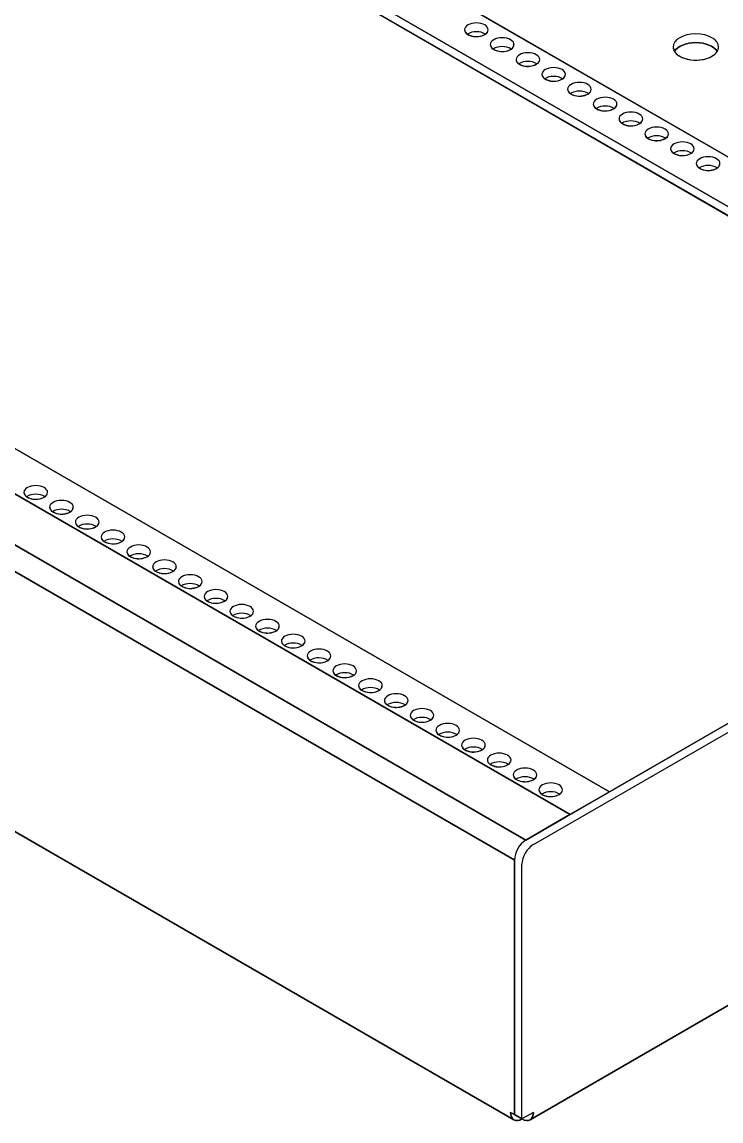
# Model space of a CAD drawing. Header units: millimetres. Extents: x -132 to 387, y -467 to 91.
# Drawn here: x 191.1 to 288.7, y -467 to -313.7 of the extents above; entities that cross this region are included whole.
import ezdxf

# ---------------------------------------------------------------- set-up
doc = ezdxf.new("R2010")
doc.units = ezdxf.units.MM
doc.layers.get('0').update_dxf_attribs({"lineweight": 25})

msp = doc.modelspace()

# ---------------------------------------------------------------- linework, layer by layer
for p, q in [((358.07, -372.02), (93.2, -219.09)), ((93.2, -219.09), (358.07, -372.02)), ((358.07, -372.02), (93.2, -219.09)), ((87.19, -222.56), (352.06, -375.49)), ((352.06, -375.49), (87.19, -222.56)), ((87.19, -222.56), (352.06, -375.49)), ((87.19, -223.79), (351, -376.1)), ((351, -376.1), (118.18, -241.69)), ((118.18, -241.69), (351, -376.1)), ((8.23, -268.15), (273.1, -421.07)), ((267.6, -424.25), (1.72, -270.74)), ((2.73, -271.33), (267.6, -424.25)), ((267.6, -424.25), (2.73, -271.33)), ((-4.81, -274.1), (261.43, -427.8)), ((261.43, -427.8), (-4.8, -274.09)), ((261.43, -427.8), (-4.8, -274.09)), ((261.43, -427.8), (-4.8, -274.1)), ((-6.4, -276.86), (259.83, -430.57)), ((-6.39, -276.86), (259.83, -430.57)), ((259.83, -430.57), (-6.39, -276.86)), ((-6.39, -276.86), (259.83, -430.57)), ((40.29, -286.66), (273.1, -421.07)), ((273.1, -421.07), (40.29, -286.66)), ((259.77, -466.81), (-5.39, -313.72)), ((-5.39, -313.72), (259.77, -466.81)), ((259.77, -466.81), (-5.39, -313.72)), ((261.43, -427.82), (384.13, -356.98)), ((262.49, -428.43), (385.19, -357.59)), ((262.49, -428.43), (385.19, -357.59)), ((262.49, -428.43), (385.19, -357.59)), ((352.06, -375.49), (273.1, -421.07)), ((351, -376.1), (267.6, -424.25)), ((273.1, -421.07), (351, -376.1)), ((273.1, -421.07), (351, -376.1)), ((384.71, -395.98), (262.03, -466.81)), ((262.03, -466.81), (384.71, -395.98)), ((384.71, -395.98), (262.03, -466.81)), ((273.1, -421.07), (267.27, -424.44)), ((267.6, -424.25), (273.1, -421.07)), ((267.6, -424.25), (273.1, -421.07)), ((267.27, -424.44), (261.43, -427.82)), ((267.09, -424.53), (261.43, -427.8)), ((261.43, -427.81), (267.09, -424.53)), ((267.09, -424.53), (261.43, -427.8)), ((261.43, -427.82), (267.09, -424.55)), ((267.09, -424.55), (261.43, -427.81)), ((267.6, -424.25), (267.09, -424.55)), ((267.09, -424.55), (267.27, -424.44)), ((267.09, -424.55), (267.27, -424.44)), ((267.09, -424.53), (267.09, -424.55)), ((267.09, -424.53), (267.09, -424.55)), ((267.09, -424.53), (267.09, -424.55)), ((267.27, -424.44), (267.6, -424.25)), ((267.27, -424.44), (267.6, -424.25)), ((261.43, -427.82), (261.43, -427.8)), ((259.83, -430.57), (259.84, -430.56)), ((259.83, -430.57), (259.83, -466.08)), ((259.83, -430.57), (259.83, -466.08)), ((259.84, -430.57), (259.84, -430.56)), ((259.84, -430.56), (259.84, -430.57)), ((259.84, -430.57), (259.84, -430.56)), ((259.84, -430.56), (259.84, -430.57)), ((259.84, -430.57), (259.84, -466.08)), ((259.84, -466.08), (259.84, -430.57)), ((259.84, -430.57), (259.84, -430.57)), ((259.84, -430.57), (259.84, -466.08)), ((259.84, -466.09), (259.84, -430.57)), ((260.9, -466.7), (260.9, -431.18)), ((260.9, -466.7), (260.9, -431.18)), ((260.9, -466.7), (260.9, -431.18)), ((259.83, -466.08), (259.3, -465.78)), ((259.84, -466.08), (259.3, -465.78)), ((259.83, -466.08), (259.3, -465.78)), ((262.5, -465.78), (260.9, -466.7)), ((262.5, -465.78), (260.9, -466.7)), ((262.5, -465.78), (260.9, -466.7)), ((259.83, -466.08), (259.84, -466.08)), ((259.84, -466.08), (260.9, -466.7)), ((260.9, -466.7), (259.84, -466.08)), ((260.9, -466.7), (259.84, -466.09))]:
    msp.add_line(p, q)
for centre, radius, start, end in [((253.66, -314.72), 0.771, 184.2121, 240.2349), ((253.66, -314.72), 0.771, 184.2121, 240.2349), ((254.48, -317.33), 2.29, 88.4712, 121.6652), ((254.48, -317.33), 2.29, 88.4712, 121.6652), ((254.48, -317.33), 2.29, 88.4712, 121.6652), ((254.47, -313.47), 2.25, 238.1581, 270.0641), ((254.47, -313.47), 2.25, 238.1581, 270.0641), ((254.53, -313.13), 2.6, 256.151, 296.951), ((254.58, -313.31), 2.42, 267.4493, 297.8579), ((254.58, -313.31), 2.42, 267.4493, 297.8579), ((254.6, -317.33), 2.29, 58.3306, 91.5308), ((254.6, -317.33), 2.29, 58.3306, 91.5308), ((254.6, -317.33), 2.29, 58.3306, 91.5308), ((255.37, -314.69), 0.825, 294.1891, 354.4929), ((254.96, -314.16), 1.49, 299.9866, 304.4048), ((254.96, -314.16), 1.49, 299.9866, 304.4048), ((255.42, -314.72), 0.771, 299.7516, 355.7879), ((255.42, -314.72), 0.771, 299.7516, 355.7879), ((257.25, -316.79), 0.771, 184.2121, 240.2349), ((257.25, -316.79), 0.771, 184.2121, 240.2349), ((258.07, -319.41), 2.29, 88.4712, 121.6652), ((258.07, -319.41), 2.29, 88.4712, 121.6652), ((258.07, -319.41), 2.29, 88.4712, 121.6652), ((258.19, -319.41), 2.29, 58.3306, 91.5308), ((258.19, -319.41), 2.29, 58.3306, 91.5308), ((258.19, -319.41), 2.29, 58.3306, 91.5308), ((258.96, -316.77), 0.825, 294.1891, 354.4929), ((259.02, -316.79), 0.771, 299.7516, 355.7879), ((259.02, -316.79), 0.771, 299.7516, 355.7879), ((283.14, -317.16), 1.16, 180.6547, 212.517), ((283.14, -317.16), 1.16, 180.6547, 212.517), ((287.17, -317.16), 1.16, 327.483, 359.3453), ((287.17, -317.16), 1.16, 327.483, 359.3453), ((258.06, -315.54), 2.25, 238.1581, 270.0641), ((258.06, -315.54), 2.25, 238.1581, 270.0641), ((258.12, -315.21), 2.6, 256.1464, 296.9555), ((258.17, -315.38), 2.42, 267.4493, 297.8579), ((258.17, -315.38), 2.42, 267.4493, 297.8579), ((258.57, -316.25), 1.46, 299.9468, 304.4447), ((258.57, -316.25), 1.46, 299.9468, 304.4447), ((286.41, -316.64), 2.08, 298.3461, 326.5573), ((286.41, -316.64), 2.08, 298.3461, 326.5573), ((260.84, -318.86), 0.771, 184.2121, 240.2349), ((260.84, -318.86), 0.771, 184.2121, 240.2349), ((261.66, -321.48), 2.29, 88.4712, 121.6652), ((261.66, -321.48), 2.29, 88.4712, 121.6652), ((261.66, -321.48), 2.29, 88.4712, 121.6652), ((261.65, -317.62), 2.25, 238.1581, 270.0641), ((261.65, -317.62), 2.25, 238.1581, 270.0641), ((261.72, -317.28), 2.6, 256.1464, 296.9555), ((261.76, -317.45), 2.42, 267.4493, 297.8579), ((261.76, -317.45), 2.42, 267.4493, 297.8579), ((261.79, -321.48), 2.29, 58.3306, 91.5308), ((261.79, -321.48), 2.29, 58.3306, 91.5308), ((261.79, -321.48), 2.29, 58.3306, 91.5308), ((262.55, -318.84), 0.825, 294.1891, 354.4929), ((262.16, -318.33), 1.46, 299.9468, 304.4447), ((262.16, -318.33), 1.46, 299.9468, 304.4447), ((262.61, -318.86), 0.771, 299.7516, 355.7879), ((262.61, -318.86), 0.771, 299.7516, 355.7879), ((264.44, -320.94), 0.771, 184.2121, 240.2484), ((264.44, -320.94), 0.771, 184.2121, 240.2484), ((265.26, -323.56), 2.29, 88.4692, 121.6694), ((265.26, -323.56), 2.29, 88.4692, 121.6694), ((265.26, -323.56), 2.29, 88.4692, 121.6694), ((265.24, -319.69), 2.25, 238.147, 270.0728), ((265.24, -319.69), 2.25, 238.147, 270.0728), ((265.31, -319.35), 2.6, 256.1419, 296.9601), ((265.35, -319.53), 2.42, 267.4493, 297.8579), ((265.35, -319.53), 2.42, 267.4493, 297.8579), ((265.38, -323.56), 2.29, 58.3306, 91.5308), ((265.38, -323.56), 2.29, 58.3306, 91.5308), ((265.38, -323.56), 2.29, 58.3306, 91.5308), ((266.15, -320.91), 0.825, 294.1891, 354.4929), ((265.75, -320.4), 1.46, 299.9468, 304.4447), ((265.75, -320.4), 1.46, 299.9468, 304.4447), ((266.2, -320.94), 0.771, 299.7516, 355.7879), ((266.2, -320.94), 0.771, 299.7516, 355.7879), ((268.03, -323.01), 0.771, 184.2121, 240.2484), ((268.03, -323.01), 0.771, 184.2121, 240.2484), ((268.85, -325.63), 2.29, 88.4692, 121.6694), ((268.85, -325.63), 2.29, 88.4692, 121.6694), ((268.85, -325.63), 2.29, 88.4692, 121.6694), ((268.97, -325.63), 2.29, 58.3306, 91.5308), ((268.97, -325.63), 2.29, 58.3306, 91.5308), ((268.97, -325.63), 2.29, 58.3306, 91.5308), ((269.74, -322.99), 0.825, 294.1891, 354.4929), ((269.79, -323.01), 0.771, 299.7516, 355.7879), ((269.79, -323.01), 0.771, 299.7516, 355.7879), ((268.84, -321.77), 2.25, 238.147, 270.0728), ((268.84, -321.77), 2.25, 238.147, 270.0728), ((268.9, -321.43), 2.6, 256.1419, 296.9601), ((268.95, -321.6), 2.42, 267.4493, 297.8579), ((268.95, -321.6), 2.42, 267.4493, 297.8579), ((269.35, -322.47), 1.46, 299.9468, 304.4447), ((269.35, -322.47), 1.46, 299.9468, 304.4447), ((271.62, -325.09), 0.771, 184.2124, 240.2497), ((271.62, -325.09), 0.771, 184.2124, 240.2497), ((272.44, -327.7), 2.29, 88.4682, 121.6671), ((272.44, -327.7), 2.29, 88.4682, 121.6671), ((272.44, -327.7), 2.29, 88.4682, 121.6671), ((272.43, -323.84), 2.25, 238.1492, 270.0661), ((272.43, -323.84), 2.25, 238.1492, 270.0661), ((272.49, -323.5), 2.6, 256.1466, 296.9568), ((272.54, -323.67), 2.42, 267.4567, 297.8524), ((272.54, -323.67), 2.42, 267.4567, 297.8524), ((272.56, -327.7), 2.29, 58.3329, 91.5318), ((272.56, -327.7), 2.29, 58.3329, 91.5318), ((272.56, -327.7), 2.29, 58.3329, 91.5318), ((273.33, -325.06), 0.825, 294.1839, 354.4989), ((272.94, -324.56), 1.45, 299.9405, 304.4763), ((272.94, -324.56), 1.45, 299.9405, 304.4763), ((273.38, -325.09), 0.771, 299.7503, 355.7876), ((273.38, -325.09), 0.771, 299.7503, 355.7876), ((275.21, -327.16), 0.771, 184.212, 240.251), ((275.21, -327.16), 0.771, 184.212, 240.251), ((276.03, -329.78), 2.29, 88.4682, 121.6671), ((276.03, -329.78), 2.29, 88.4682, 121.6671), ((276.03, -329.78), 2.29, 88.4682, 121.6671), ((276.02, -325.91), 2.25, 238.1492, 270.0661), ((276.02, -325.91), 2.25, 238.1492, 270.0661), ((276.08, -325.58), 2.6, 256.1466, 296.9568), ((276.13, -325.75), 2.42, 267.4567, 297.8524), ((276.13, -325.75), 2.42, 267.4567, 297.8524), ((276.16, -329.78), 2.29, 58.3329, 91.5318), ((276.16, -329.78), 2.29, 58.3329, 91.5318), ((276.16, -329.78), 2.29, 58.3329, 91.5318), ((276.92, -327.14), 0.825, 294.1839, 354.4982), ((276.54, -326.63), 1.45, 299.9341, 304.4827), ((276.54, -326.63), 1.45, 299.9341, 304.4827), ((276.98, -327.16), 0.771, 299.749, 355.788), ((276.98, -327.16), 0.771, 299.749, 355.788), ((278.8, -329.23), 0.771, 184.212, 240.251), ((278.8, -329.23), 0.771, 184.212, 240.251), ((279.63, -331.85), 2.29, 88.4682, 121.6671), ((279.63, -331.85), 2.29, 88.4682, 121.6671), ((279.63, -331.85), 2.29, 88.4682, 121.6671), ((279.75, -331.85), 2.29, 58.3329, 91.5318), ((279.75, -331.85), 2.29, 58.3329, 91.5318), ((279.75, -331.85), 2.29, 58.3329, 91.5318), ((280.51, -329.21), 0.825, 294.185, 354.4978), ((280.57, -329.23), 0.771, 299.749, 355.788), ((280.57, -329.23), 0.771, 299.749, 355.788), ((279.61, -327.99), 2.25, 238.1486, 270.0692), ((279.61, -327.99), 2.25, 238.1486, 270.0692), ((279.68, -327.65), 2.6, 256.1463, 296.9564), ((279.72, -327.82), 2.42, 267.4582, 297.852), ((279.72, -327.82), 2.42, 267.4582, 297.852), ((280.13, -328.71), 1.45, 299.9447, 304.4805), ((280.13, -328.71), 1.45, 299.9447, 304.4805), ((282.4, -331.31), 0.771, 184.212, 240.251), ((282.4, -331.31), 0.771, 184.212, 240.251), ((283.22, -333.93), 2.29, 88.4682, 121.6671), ((283.22, -333.93), 2.29, 88.4682, 121.6671), ((283.22, -333.93), 2.29, 88.4682, 121.6671), ((283.2, -330.06), 2.25, 238.1486, 270.0692), ((283.2, -330.06), 2.25, 238.1486, 270.0692), ((283.27, -329.72), 2.6, 256.1463, 296.9564), ((283.31, -329.9), 2.42, 267.4582, 297.852), ((283.31, -329.9), 2.42, 267.4582, 297.852), ((283.34, -333.93), 2.29, 58.3329, 91.5318), ((283.34, -333.93), 2.29, 58.3329, 91.5318), ((283.34, -333.93), 2.29, 58.3329, 91.5318), ((284.11, -331.28), 0.825, 294.1845, 354.4984), ((283.72, -330.78), 1.45, 299.9447, 304.4805), ((283.72, -330.78), 1.45, 299.9447, 304.4805), ((284.16, -331.31), 0.771, 299.749, 355.788), ((284.16, -331.31), 0.771, 299.749, 355.788), ((285.99, -333.38), 0.771, 184.2121, 240.2507), ((285.99, -333.38), 0.771, 184.2121, 240.2507), ((286.81, -336), 2.29, 88.468, 121.6669), ((286.81, -336), 2.29, 88.468, 121.6669), ((286.81, -336), 2.29, 88.468, 121.6669), ((286.8, -332.14), 2.25, 238.149, 270.0689), ((286.8, -332.14), 2.25, 238.149, 270.0689), ((286.86, -331.8), 2.6, 256.1465, 296.9565), ((286.91, -331.97), 2.42, 267.4577, 297.8526), ((286.91, -331.97), 2.42, 267.4577, 297.8526), ((286.93, -336), 2.29, 58.3331, 91.532), ((286.93, -336), 2.29, 58.3331, 91.532), ((286.93, -336), 2.29, 58.3331, 91.532), ((287.7, -333.36), 0.825, 294.1763, 354.5064), ((287.31, -332.85), 1.45, 299.9428, 304.4799), ((287.31, -332.85), 1.45, 299.9428, 304.4799), ((287.75, -333.38), 0.771, 299.7493, 355.7879), ((287.75, -333.38), 0.771, 299.7493, 355.7879), ((192.18, -379.24), 0.771, 184.2121, 240.2457), ((192.18, -379.24), 0.771, 184.2121, 240.2457), ((193, -381.86), 2.29, 88.4694, 121.6688), ((193, -381.86), 2.29, 88.4694, 121.6688), ((193, -381.86), 2.29, 88.4694, 121.6688), ((192.99, -378), 2.25, 238.1495, 270.0724), ((192.99, -378), 2.25, 238.1495, 270.0724), ((193.06, -377.66), 2.6, 256.1417, 296.9606), ((193.1, -377.83), 2.42, 267.45, 297.8581), ((193.1, -377.83), 2.42, 267.45, 297.8581), ((193.13, -381.86), 2.29, 58.3315, 91.5306), ((193.13, -381.86), 2.29, 58.3315, 91.5306), ((193.13, -381.86), 2.29, 58.3315, 91.5306), ((193.89, -379.22), 0.825, 294.1761, 354.5093), ((193.5, -378.7), 1.47, 299.9507, 304.4407), ((193.5, -378.7), 1.47, 299.9507, 304.4407), ((193.95, -379.24), 0.771, 299.7547, 355.7889), ((193.95, -379.24), 0.771, 299.7547, 355.7889), ((195.78, -381.32), 0.771, 184.2111, 240.2453), ((195.78, -381.32), 0.771, 184.2111, 240.2453), ((196.6, -383.94), 2.29, 88.4694, 121.6685), ((196.6, -383.94), 2.29, 88.4694, 121.6685), ((196.6, -383.94), 2.29, 88.4694, 121.6685), ((196.72, -383.94), 2.29, 58.3312, 91.5306), ((196.72, -383.94), 2.29, 58.3312, 91.5306), ((196.72, -383.94), 2.29, 58.3312, 91.5306), ((197.49, -381.29), 0.825, 294.1758, 354.5085), ((197.54, -381.32), 0.771, 299.7543, 355.7879), ((197.54, -381.32), 0.771, 299.7543, 355.7879), ((196.58, -380.07), 2.25, 238.1497, 270.0723), ((196.58, -380.07), 2.25, 238.1497, 270.0723), ((196.65, -379.73), 2.6, 256.1417, 296.9607), ((196.69, -379.91), 2.42, 267.4498, 297.8582), ((196.69, -379.91), 2.42, 267.4498, 297.8582), ((197.09, -380.78), 1.47, 299.9507, 304.4407), ((197.09, -380.78), 1.47, 299.9507, 304.4407), ((199.37, -383.39), 0.771, 184.2111, 240.2467), ((199.37, -383.39), 0.771, 184.2111, 240.2467), ((200.19, -386.01), 2.29, 88.4692, 121.6692), ((200.19, -386.01), 2.29, 88.4692, 121.6692), ((200.19, -386.01), 2.29, 88.4692, 121.6692), ((200.18, -382.15), 2.25, 238.1491, 270.0734), ((200.18, -382.15), 2.25, 238.1491, 270.0734), ((200.24, -381.81), 2.6, 256.1417, 296.961), ((200.29, -381.98), 2.42, 267.4506, 297.8586), ((200.29, -381.98), 2.42, 267.4506, 297.8586), ((200.31, -386.01), 2.29, 58.3306, 91.5308), ((200.31, -386.01), 2.29, 58.3306, 91.5308), ((200.31, -386.01), 2.29, 58.3306, 91.5308), ((201.08, -383.37), 0.825, 294.1704, 354.5117), ((200.7, -382.87), 1.44, 299.9069, 304.4846), ((200.7, -382.87), 1.44, 299.9069, 304.4846), ((201.13, -383.39), 0.771, 299.7516, 355.7879), ((201.13, -383.39), 0.771, 299.7516, 355.7879), ((202.96, -385.47), 0.771, 184.2121, 240.2484), ((202.96, -385.47), 0.771, 184.2121, 240.2484), ((203.78, -388.08), 2.29, 88.4692, 121.6694), ((203.78, -388.08), 2.29, 88.4692, 121.6694), ((203.78, -388.08), 2.29, 88.4692, 121.6694), ((203.77, -384.22), 2.25, 238.1496, 270.0726), ((203.77, -384.22), 2.25, 238.1496, 270.0726), ((203.83, -383.88), 2.6, 256.1417, 296.961), ((203.88, -384.06), 2.42, 267.4506, 297.8586), ((203.88, -384.06), 2.42, 267.4506, 297.8586), ((203.9, -388.08), 2.29, 58.3306, 91.5308), ((203.9, -388.08), 2.29, 58.3306, 91.5308), ((203.9, -388.08), 2.29, 58.3306, 91.5308), ((204.67, -385.44), 0.825, 294.1704, 354.5117), ((204.29, -384.95), 1.44, 299.9069, 304.4846), ((204.29, -384.95), 1.44, 299.9069, 304.4846), ((204.72, -385.47), 0.771, 299.7516, 355.7879), ((204.72, -385.47), 0.771, 299.7516, 355.7879), ((206.55, -387.54), 0.771, 184.2121, 240.2484), ((206.55, -387.54), 0.771, 184.2121, 240.2484), ((208.26, -387.52), 0.825, 294.1704, 354.5117), ((208.32, -387.54), 0.771, 299.7516, 355.7879), ((208.32, -387.54), 0.771, 299.7516, 355.7879), ((207.37, -390.16), 2.29, 88.4692, 121.6694), ((207.37, -390.16), 2.29, 88.4692, 121.6694), ((207.37, -390.16), 2.29, 88.4692, 121.6694), ((207.36, -386.29), 2.25, 238.1496, 270.0726), ((207.36, -386.29), 2.25, 238.1496, 270.0726), ((207.42, -385.96), 2.6, 256.1417, 296.961), ((207.47, -386.13), 2.42, 267.4506, 297.8586), ((207.47, -386.13), 2.42, 267.4506, 297.8586), ((207.5, -390.16), 2.29, 58.3306, 91.5308), ((207.5, -390.16), 2.29, 58.3306, 91.5308), ((207.5, -390.16), 2.29, 58.3306, 91.5308), ((207.88, -387.02), 1.44, 299.9069, 304.4846), ((207.88, -387.02), 1.44, 299.9069, 304.4846), ((210.14, -389.61), 0.771, 184.2121, 240.2484), ((210.14, -389.61), 0.771, 184.2121, 240.2484), ((210.97, -392.23), 2.29, 88.4692, 121.6694), ((210.97, -392.23), 2.29, 88.4692, 121.6694), ((210.97, -392.23), 2.29, 88.4692, 121.6694), ((210.95, -388.37), 2.25, 238.1496, 270.0726), ((210.95, -388.37), 2.25, 238.1496, 270.0726), ((211.02, -388.03), 2.59, 256.1411, 296.9616), ((211.06, -388.2), 2.42, 267.4506, 297.8586), ((211.06, -388.2), 2.42, 267.4506, 297.8586), ((211.09, -392.23), 2.29, 58.3306, 91.5308), ((211.09, -392.23), 2.29, 58.3306, 91.5308), ((211.09, -392.23), 2.29, 58.3306, 91.5308), ((211.86, -389.59), 0.825, 294.1704, 354.5117), ((211.48, -389.1), 1.44, 299.9069, 304.4846), ((211.48, -389.1), 1.44, 299.9069, 304.4846), ((211.91, -389.61), 0.771, 299.7516, 355.7879), ((211.91, -389.61), 0.771, 299.7516, 355.7879), ((213.74, -391.69), 0.771, 184.2121, 240.2484), ((213.74, -391.69), 0.771, 184.2121, 240.2484), ((214.56, -394.31), 2.29, 88.4692, 121.6694), ((214.56, -394.31), 2.29, 88.4692, 121.6694), ((214.56, -394.31), 2.29, 88.4692, 121.6694), ((214.54, -390.44), 2.25, 238.1496, 270.0726), ((214.54, -390.44), 2.25, 238.1496, 270.0726), ((214.61, -390.1), 2.59, 256.1411, 296.9616), ((214.65, -390.28), 2.42, 267.4506, 297.8586), ((214.65, -390.28), 2.42, 267.4506, 297.8586), ((214.68, -394.31), 2.29, 58.3306, 91.5308), ((214.68, -394.31), 2.29, 58.3306, 91.5308), ((214.68, -394.31), 2.29, 58.3306, 91.5308), ((215.45, -391.66), 0.825, 294.1704, 354.5117), ((215.07, -391.17), 1.44, 299.9069, 304.4846), ((215.07, -391.17), 1.44, 299.9069, 304.4846), ((215.5, -391.69), 0.771, 299.7516, 355.7879), ((215.5, -391.69), 0.771, 299.7516, 355.7879), ((217.33, -393.76), 0.771, 184.2121, 240.2484), ((217.33, -393.76), 0.771, 184.2121, 240.2484), ((219.04, -393.74), 0.825, 294.1704, 354.5117), ((219.09, -393.76), 0.771, 299.7516, 355.7879), ((219.09, -393.76), 0.771, 299.7516, 355.7879), ((218.15, -396.38), 2.29, 88.4692, 121.6694), ((218.15, -396.38), 2.29, 88.4692, 121.6694), ((218.15, -396.38), 2.29, 88.4692, 121.6694), ((218.14, -392.52), 2.25, 238.1496, 270.0726), ((218.14, -392.52), 2.25, 238.1496, 270.0726), ((218.2, -392.18), 2.59, 256.1405, 296.9622), ((218.25, -392.35), 2.42, 267.4506, 297.8586), ((218.25, -392.35), 2.42, 267.4506, 297.8586), ((218.27, -396.38), 2.29, 58.3306, 91.5308), ((218.27, -396.38), 2.29, 58.3306, 91.5308), ((218.27, -396.38), 2.29, 58.3306, 91.5308), ((218.66, -393.24), 1.44, 299.9069, 304.4846), ((218.66, -393.24), 1.44, 299.9069, 304.4846), ((220.92, -395.83), 0.771, 184.2121, 240.2484), ((220.92, -395.83), 0.771, 184.2121, 240.2484), ((221.74, -398.45), 2.29, 88.4692, 121.6694), ((221.74, -398.45), 2.29, 88.4692, 121.6694), ((221.74, -398.45), 2.29, 88.4692, 121.6694), ((221.73, -394.59), 2.25, 238.1496, 270.0726), ((221.73, -394.59), 2.25, 238.1496, 270.0726), ((221.79, -394.25), 2.59, 256.1405, 296.9622), ((221.84, -394.43), 2.42, 267.4506, 297.8586), ((221.84, -394.43), 2.42, 267.4506, 297.8586), ((221.86, -398.45), 2.29, 58.3306, 91.5308), ((221.86, -398.45), 2.29, 58.3306, 91.5308), ((221.86, -398.45), 2.29, 58.3306, 91.5308), ((222.63, -395.81), 0.825, 294.1704, 354.5117), ((222.25, -395.32), 1.44, 299.9069, 304.4846), ((222.25, -395.32), 1.44, 299.9069, 304.4846), ((222.68, -395.83), 0.771, 299.7516, 355.7879), ((222.68, -395.83), 0.771, 299.7516, 355.7879), ((224.51, -397.91), 0.771, 184.2121, 240.2484), ((224.51, -397.91), 0.771, 184.2121, 240.2484), ((225.33, -400.53), 2.29, 88.4692, 121.6694), ((225.33, -400.53), 2.29, 88.4692, 121.6694), ((225.33, -400.53), 2.29, 88.4692, 121.6694), ((225.32, -396.66), 2.25, 238.1496, 270.0726), ((225.32, -396.66), 2.25, 238.1496, 270.0726), ((225.46, -400.53), 2.29, 58.3306, 91.5308), ((225.46, -400.53), 2.29, 58.3306, 91.5308), ((225.46, -400.53), 2.29, 58.3306, 91.5308), ((226.22, -397.89), 0.825, 294.1812, 354.5121), ((225.83, -397.37), 1.46, 299.9711, 304.4736), ((225.83, -397.37), 1.46, 299.9711, 304.4736), ((226.28, -397.91), 0.771, 299.7516, 355.7879), ((226.28, -397.91), 0.771, 299.7516, 355.7879), ((225.38, -396.33), 2.6, 256.1419, 296.9601), ((225.43, -396.5), 2.42, 267.4509, 297.8564), ((225.43, -396.5), 2.42, 267.4509, 297.8564), ((228.11, -399.98), 0.771, 184.2121, 240.2484), ((228.11, -399.98), 0.771, 184.2121, 240.2484), ((229.82, -399.96), 0.825, 294.1812, 354.5121), ((229.87, -399.98), 0.771, 299.7651, 355.7879), ((229.87, -399.98), 0.771, 299.7651, 355.7879), ((228.93, -402.6), 2.29, 88.4692, 121.6694), ((228.93, -402.6), 2.29, 88.4692, 121.6694), ((228.93, -402.6), 2.29, 88.4692, 121.6694), ((228.91, -398.74), 2.25, 238.1496, 270.0726), ((228.91, -398.74), 2.25, 238.1496, 270.0726), ((228.98, -398.4), 2.6, 256.1419, 296.9601), ((229.02, -398.57), 2.42, 267.4509, 297.8564), ((229.02, -398.57), 2.42, 267.4509, 297.8564), ((229.05, -402.6), 2.29, 58.3348, 91.5288), ((229.05, -402.6), 2.29, 58.3348, 91.5288), ((229.05, -402.6), 2.29, 58.3348, 91.5288), ((229.41, -399.42), 1.49, 299.9866, 304.4048), ((229.41, -399.42), 1.49, 299.9866, 304.4048), ((231.7, -402.06), 0.771, 184.2121, 240.2484), ((231.7, -402.06), 0.771, 184.2121, 240.2484), ((232.52, -404.67), 2.29, 88.4692, 121.6694), ((232.52, -404.67), 2.29, 88.4692, 121.6694), ((232.52, -404.67), 2.29, 88.4692, 121.6694), ((232.5, -400.81), 2.25, 238.1496, 270.0726), ((232.5, -400.81), 2.25, 238.1496, 270.0726), ((232.57, -400.47), 2.6, 256.1419, 296.9601), ((232.61, -400.65), 2.42, 267.4493, 297.8579), ((232.61, -400.65), 2.42, 267.4493, 297.8579), ((232.64, -404.68), 2.29, 58.3348, 91.5288), ((232.64, -404.68), 2.29, 58.3348, 91.5288), ((232.64, -404.68), 2.29, 58.3348, 91.5288), ((233.41, -402.03), 0.825, 294.1812, 354.5121), ((233, -401.5), 1.49, 299.9866, 304.4048), ((233, -401.5), 1.49, 299.9866, 304.4048), ((233.46, -402.06), 0.771, 299.7651, 355.7879), ((233.46, -402.06), 0.771, 299.7651, 355.7879), ((235.29, -404.13), 0.771, 184.2121, 240.2484), ((235.29, -404.13), 0.771, 184.2121, 240.2484), ((236.11, -406.75), 2.29, 88.4692, 121.6694), ((236.11, -406.75), 2.29, 88.4692, 121.6694), ((236.11, -406.75), 2.29, 88.4692, 121.6694), ((236.23, -406.75), 2.29, 58.3348, 91.5288), ((236.23, -406.75), 2.29, 58.3348, 91.5288), ((236.23, -406.75), 2.29, 58.3348, 91.5288), ((237, -404.11), 0.825, 294.1812, 354.5121), ((237.05, -404.13), 0.771, 299.7651, 355.7879), ((237.05, -404.13), 0.771, 299.7651, 355.7879), ((236.1, -402.88), 2.25, 238.1515, 270.0618), ((236.1, -402.88), 2.25, 238.1515, 270.0618), ((236.16, -402.55), 2.6, 256.1419, 296.9601), ((236.21, -402.72), 2.42, 267.4601, 297.856), ((236.21, -402.72), 2.42, 267.4601, 297.856), ((236.62, -403.61), 1.45, 299.9234, 304.4681), ((236.62, -403.61), 1.45, 299.9234, 304.4681), ((238.88, -406.2), 0.771, 184.2121, 240.2484), ((238.88, -406.2), 0.771, 184.2121, 240.2484), ((239.7, -408.82), 2.29, 88.4692, 121.6694), ((239.7, -408.82), 2.29, 88.4692, 121.6694), ((239.7, -408.82), 2.29, 88.4692, 121.6694), ((239.69, -404.96), 2.25, 238.1515, 270.0618), ((239.69, -404.96), 2.25, 238.1515, 270.0618), ((239.75, -404.62), 2.6, 256.1419, 296.9601), ((239.8, -404.79), 2.42, 267.4601, 297.856), ((239.8, -404.79), 2.42, 267.4601, 297.856), ((239.82, -408.82), 2.29, 58.333, 91.5306), ((239.82, -408.82), 2.29, 58.333, 91.5306), ((239.82, -408.82), 2.29, 58.333, 91.5306), ((240.59, -406.18), 0.825, 294.1812, 354.5121), ((240.21, -405.68), 1.45, 299.9234, 304.4681), ((240.21, -405.68), 1.45, 299.9234, 304.4681), ((240.64, -406.2), 0.771, 299.7651, 355.7879), ((240.64, -406.2), 0.771, 299.7651, 355.7879), ((242.47, -408.28), 0.771, 184.2121, 240.2484), ((242.47, -408.28), 0.771, 184.2121, 240.2484), ((243.29, -410.9), 2.29, 88.4692, 121.6694), ((243.29, -410.9), 2.29, 88.4692, 121.6694), ((243.29, -410.9), 2.29, 88.4692, 121.6694), ((243.28, -407.03), 2.25, 238.1515, 270.0618), ((243.28, -407.03), 2.25, 238.1515, 270.0618), ((243.35, -406.7), 2.6, 256.1419, 296.9601), ((243.39, -406.87), 2.42, 267.4601, 297.856), ((243.39, -406.87), 2.42, 267.4601, 297.856), ((243.42, -410.9), 2.29, 58.333, 91.5306), ((243.42, -410.9), 2.29, 58.333, 91.5306), ((243.42, -410.9), 2.29, 58.333, 91.5306), ((244.18, -408.26), 0.825, 294.1812, 354.5121), ((243.8, -407.75), 1.45, 299.9234, 304.4681), ((243.8, -407.75), 1.45, 299.9234, 304.4681), ((244.24, -408.28), 0.771, 299.7651, 355.7879), ((244.24, -408.28), 0.771, 299.7651, 355.7879), ((246.07, -410.35), 0.771, 184.2121, 240.2484), ((246.07, -410.35), 0.771, 184.2121, 240.2484), ((246.89, -412.97), 2.29, 88.4692, 121.6694), ((246.89, -412.97), 2.29, 88.4692, 121.6694), ((246.89, -412.97), 2.29, 88.4692, 121.6694), ((247.01, -412.97), 2.29, 58.333, 91.5306), ((247.01, -412.97), 2.29, 58.333, 91.5306), ((247.01, -412.97), 2.29, 58.333, 91.5306), ((247.78, -410.33), 0.825, 294.1812, 354.5121), ((247.83, -410.35), 0.771, 299.7651, 355.7879), ((247.83, -410.35), 0.771, 299.7651, 355.7879), ((246.87, -409.11), 2.25, 238.1535, 270.0599), ((246.87, -409.11), 2.25, 238.1535, 270.0599), ((246.94, -408.77), 2.6, 256.1419, 296.9601), ((246.98, -408.94), 2.42, 267.4601, 297.856), ((246.98, -408.94), 2.42, 267.4601, 297.856), ((247.39, -409.83), 1.45, 299.9234, 304.4681), ((247.39, -409.83), 1.45, 299.9234, 304.4681), ((249.66, -412.43), 0.771, 184.2121, 240.2484), ((249.66, -412.43), 0.771, 184.2121, 240.2484), ((250.48, -415.04), 2.29, 88.4651, 121.665), ((250.48, -415.04), 2.29, 88.4651, 121.665), ((250.48, -415.04), 2.29, 88.4651, 121.665), ((250.47, -411.18), 2.25, 238.1535, 270.0599), ((250.47, -411.18), 2.25, 238.1535, 270.0599), ((250.53, -410.84), 2.6, 256.1419, 296.9601), ((250.57, -411.02), 2.42, 267.4601, 297.856), ((250.57, -411.02), 2.42, 267.4601, 297.856), ((250.6, -415.04), 2.29, 58.3375, 91.5347), ((250.6, -415.04), 2.29, 58.3375, 91.5347), ((250.6, -415.04), 2.29, 58.3375, 91.5347), ((251.37, -412.4), 0.825, 294.1812, 354.5121), ((250.98, -411.9), 1.45, 299.9234, 304.4681), ((250.98, -411.9), 1.45, 299.9234, 304.4681), ((251.42, -412.43), 0.771, 299.7651, 355.7879), ((251.42, -412.43), 0.771, 299.7651, 355.7879), ((253.25, -414.5), 0.771, 184.2121, 240.2484), ((253.25, -414.5), 0.771, 184.2121, 240.2484), ((254.07, -417.12), 2.29, 88.4651, 121.665), ((254.07, -417.12), 2.29, 88.4651, 121.665), ((254.07, -417.12), 2.29, 88.4651, 121.665), ((254.06, -413.25), 2.25, 238.1535, 270.0599), ((254.06, -413.25), 2.25, 238.1535, 270.0599), ((254.12, -412.92), 2.6, 256.1419, 296.9601), ((254.17, -413.09), 2.42, 267.4601, 297.856), ((254.17, -413.09), 2.42, 267.4601, 297.856), ((254.19, -417.12), 2.29, 58.3375, 91.5347), ((254.19, -417.12), 2.29, 58.3375, 91.5347), ((254.19, -417.12), 2.29, 58.3375, 91.5347), ((254.96, -414.48), 0.825, 294.1812, 354.5121), ((254.58, -413.97), 1.45, 299.9234, 304.4681), ((254.58, -413.97), 1.45, 299.9234, 304.4681), ((255.01, -414.5), 0.771, 299.7651, 355.7879), ((255.01, -414.5), 0.771, 299.7651, 355.7879), ((256.84, -416.57), 0.771, 184.2121, 240.2484), ((256.84, -416.57), 0.771, 184.2121, 240.2484), ((257.66, -419.19), 2.29, 88.4651, 121.665), ((257.66, -419.19), 2.29, 88.4651, 121.665), ((257.66, -419.19), 2.29, 88.4651, 121.665), ((257.78, -419.19), 2.29, 58.3375, 91.5347), ((257.78, -419.19), 2.29, 58.3375, 91.5347), ((257.78, -419.19), 2.29, 58.3375, 91.5347), ((258.55, -416.55), 0.825, 294.1812, 354.5121), ((258.61, -416.57), 0.77, 299.7553, 355.7977), ((258.61, -416.57), 0.77, 299.7553, 355.7977), ((257.65, -415.33), 2.25, 238.1535, 270.0599), ((257.65, -415.33), 2.25, 238.1535, 270.0599), ((257.71, -414.99), 2.6, 256.1419, 296.9601), ((257.76, -415.16), 2.42, 267.4601, 297.856), ((257.76, -415.16), 2.42, 267.4601, 297.856), ((258.17, -416.05), 1.45, 299.9234, 304.4681), ((258.17, -416.05), 1.45, 299.9234, 304.4681), ((260.43, -418.65), 0.77, 184.2023, 240.2447), ((260.43, -418.65), 0.77, 184.2023, 240.2447), ((261.25, -421.27), 2.29, 88.4635, 121.6643), ((261.25, -421.27), 2.29, 88.4635, 121.6643), ((261.25, -421.27), 2.29, 88.4635, 121.6643), ((261.24, -417.4), 2.25, 238.1535, 270.0599), ((261.24, -417.4), 2.25, 238.1535, 270.0599), ((261.31, -417.06), 2.6, 256.1495, 296.9588), ((261.35, -417.24), 2.42, 267.4601, 297.856), ((261.35, -417.24), 2.42, 267.4601, 297.856), ((261.38, -421.27), 2.29, 58.335, 91.5349), ((261.38, -421.27), 2.29, 58.335, 91.5349), ((261.38, -421.27), 2.29, 58.335, 91.5349), ((262.14, -418.63), 0.825, 294.1786, 354.5034), ((261.76, -418.12), 1.45, 299.9234, 304.4681), ((261.76, -418.12), 1.45, 299.9234, 304.4681), ((262.2, -418.65), 0.771, 299.7516, 355.7879), ((262.2, -418.65), 0.771, 299.7516, 355.7879), ((264.03, -420.72), 0.77, 184.2023, 240.2447), ((264.03, -420.72), 0.77, 184.2023, 240.2447), ((264.85, -423.34), 2.29, 88.4653, 121.6625), ((264.85, -423.34), 2.29, 88.4653, 121.6625), ((264.85, -423.34), 2.29, 88.4653, 121.6625), ((264.83, -419.48), 2.25, 238.1535, 270.0599), ((264.83, -419.48), 2.25, 238.1535, 270.0599), ((264.9, -419.14), 2.6, 256.1495, 296.9588), ((264.94, -419.31), 2.42, 267.4601, 297.856), ((264.94, -419.31), 2.42, 267.4601, 297.856), ((264.97, -423.34), 2.29, 58.335, 91.5349), ((264.97, -423.34), 2.29, 58.335, 91.5349), ((264.97, -423.34), 2.29, 58.335, 91.5349), ((265.74, -420.7), 0.825, 294.1786, 354.5034), ((265.35, -420.2), 1.45, 299.9234, 304.4681), ((265.35, -420.2), 1.45, 299.9234, 304.4681), ((265.79, -420.72), 0.771, 299.7516, 355.7879), ((265.79, -420.72), 0.771, 299.7516, 355.7879), ((267.8, -425.77), 1.43, 111.9178, 120.1635), ((267.8, -425.77), 1.43, 111.9178, 120.1635), ((267.8, -425.77), 1.43, 111.9178, 120.1635), ((263.36, -430.76), 3.53, 123.0994, 176.899), ((263.36, -430.76), 3.53, 123.0994, 176.899), ((263.36, -430.76), 3.53, 123.0994, 176.899), ((263.35, -430.76), 3.52, 123.1076, 176.7446), ((263.35, -430.76), 3.52, 123.1076, 176.7446), ((263.35, -430.76), 3.52, 123.1009, 176.8992), ((264.41, -431.37), 3.52, 123.1009, 176.8992), ((264.41, -431.37), 3.52, 123.1009, 176.8992), ((264.41, -431.37), 3.52, 123.1009, 176.8992)]:
    msp.add_arc(centre, radius, start, end)
for points in [[(254.54, -313.82), (253.63, -313.82), (252.89, -314.25), (252.89, -314.77)], [(254.54, -313.82), (253.63, -313.82), (252.89, -314.25), (252.89, -314.77)], [(254.54, -313.82), (253.63, -313.82), (252.89, -314.25), (252.89, -314.77)], [(256.19, -314.77), (256.19, -314.25), (255.45, -313.82), (254.54, -313.82)], [(256.19, -314.77), (256.19, -314.25), (255.45, -313.82), (254.54, -313.82)], [(256.19, -314.77), (256.19, -314.25), (255.45, -313.82), (254.54, -313.82)], [(252.89, -314.77), (252.89, -315.16), (253.29, -315.5), (253.91, -315.65)], [(285.15, -315.34), (283.4, -315.34), (281.98, -316.16), (281.98, -317.18)], [(285.15, -315.34), (283.4, -315.34), (281.98, -316.16), (281.98, -317.18)], [(285.15, -315.34), (283.4, -315.34), (281.98, -316.16), (281.98, -317.18)], [(288.33, -317.18), (288.33, -316.16), (286.91, -315.34), (285.15, -315.34)], [(288.33, -317.18), (288.33, -316.16), (286.91, -315.34), (285.15, -315.34)], [(288.33, -317.18), (288.33, -316.16), (286.91, -315.34), (285.15, -315.34)], [(258.13, -315.89), (257.22, -315.89), (256.48, -316.32), (256.48, -316.85)], [(258.13, -315.89), (257.22, -315.89), (256.48, -316.32), (256.48, -316.85)], [(258.13, -315.89), (257.22, -315.89), (256.48, -316.32), (256.48, -316.85)], [(256.48, -316.85), (256.48, -317.23), (256.89, -317.58), (257.5, -317.73)], [(259.78, -316.85), (259.78, -316.32), (259.04, -315.89), (258.13, -315.89)], [(259.78, -316.85), (259.78, -316.32), (259.04, -315.89), (258.13, -315.89)], [(259.78, -316.85), (259.78, -316.32), (259.04, -315.89), (258.13, -315.89)], [(281.98, -317.18), (281.98, -317.92), (282.75, -318.59), (283.94, -318.87)], [(285.15, -316.57), (283.81, -316.57), (282.61, -317.06), (282.16, -317.79)], [(282.16, -317.79), (282.61, -317.06), (283.81, -316.57), (285.15, -316.57)], [(285.15, -316.57), (283.81, -316.57), (282.61, -317.06), (282.16, -317.79)], [(288.15, -317.79), (287.7, -317.06), (286.5, -316.57), (285.15, -316.57)], [(285.15, -316.57), (286.5, -316.57), (287.7, -317.06), (288.15, -317.79)], [(288.15, -317.79), (287.7, -317.06), (286.5, -316.57), (285.15, -316.57)], [(287.4, -318.47), (287.99, -318.13), (288.33, -317.66), (288.33, -317.18)], [(261.73, -317.97), (260.81, -317.97), (260.08, -318.39), (260.08, -318.92)], [(261.73, -317.97), (260.81, -317.97), (260.08, -318.39), (260.08, -318.92)], [(261.73, -317.97), (260.81, -317.97), (260.08, -318.39), (260.08, -318.92)], [(263.38, -318.92), (263.38, -318.39), (262.64, -317.97), (261.73, -317.97)], [(263.38, -318.92), (263.38, -318.39), (262.64, -317.97), (261.73, -317.97)], [(263.38, -318.92), (263.38, -318.39), (262.64, -317.97), (261.73, -317.97)], [(282.16, -317.79), (282.53, -318.38), (283.39, -318.82), (284.45, -318.96)], [(282.16, -317.79), (282.53, -318.38), (283.39, -318.82), (284.45, -318.96)], [(283.94, -318.87), (285.13, -319.15), (286.49, -319), (287.4, -318.47)], [(284.45, -318.96), (285.52, -319.1), (286.63, -318.92), (287.4, -318.47)], [(284.45, -318.96), (285.52, -319.1), (286.63, -318.92), (287.4, -318.47)], [(260.08, -318.92), (260.08, -319.31), (260.48, -319.65), (261.09, -319.8)], [(265.32, -320.04), (264.41, -320.04), (263.67, -320.47), (263.67, -320.99)], [(265.32, -320.04), (264.41, -320.04), (263.67, -320.47), (263.67, -320.99)], [(265.32, -320.04), (264.41, -320.04), (263.67, -320.47), (263.67, -320.99)], [(266.97, -320.99), (266.97, -320.47), (266.23, -320.04), (265.32, -320.04)], [(266.97, -320.99), (266.97, -320.47), (266.23, -320.04), (265.32, -320.04)], [(266.97, -320.99), (266.97, -320.47), (266.23, -320.04), (265.32, -320.04)], [(263.67, -320.99), (263.67, -321.38), (264.07, -321.73), (264.69, -321.87)], [(268.91, -322.12), (268, -322.12), (267.26, -322.54), (267.26, -323.07)], [(268.91, -322.12), (268, -322.12), (267.26, -322.54), (267.26, -323.07)], [(268.91, -322.12), (268, -322.12), (267.26, -322.54), (267.26, -323.07)], [(267.26, -323.07), (267.26, -323.45), (267.66, -323.8), (268.28, -323.95)], [(270.56, -323.07), (270.56, -322.54), (269.82, -322.12), (268.91, -322.12)], [(270.56, -323.07), (270.56, -322.54), (269.82, -322.12), (268.91, -322.12)], [(270.56, -323.07), (270.56, -322.54), (269.82, -322.12), (268.91, -322.12)], [(272.5, -324.19), (271.59, -324.19), (270.85, -324.62), (270.85, -325.14)], [(272.5, -324.19), (271.59, -324.19), (270.85, -324.62), (270.85, -325.14)], [(272.5, -324.19), (271.59, -324.19), (270.85, -324.62), (270.85, -325.14)], [(274.15, -325.14), (274.15, -324.62), (273.41, -324.19), (272.5, -324.19)], [(274.15, -325.14), (274.15, -324.62), (273.41, -324.19), (272.5, -324.19)], [(274.15, -325.14), (274.15, -324.62), (273.41, -324.19), (272.5, -324.19)], [(270.85, -325.14), (270.85, -325.53), (271.25, -325.87), (271.87, -326.02)], [(276.09, -326.26), (275.18, -326.26), (274.44, -326.69), (274.44, -327.22)], [(276.09, -326.26), (275.18, -326.26), (274.44, -326.69), (274.44, -327.22)], [(276.09, -326.26), (275.18, -326.26), (274.44, -326.69), (274.44, -327.22)], [(277.74, -327.22), (277.74, -326.69), (277.01, -326.26), (276.09, -326.26)], [(277.74, -327.22), (277.74, -326.69), (277.01, -326.26), (276.09, -326.26)], [(277.74, -327.22), (277.74, -326.69), (277.01, -326.26), (276.09, -326.26)], [(274.44, -327.22), (274.44, -327.6), (274.85, -327.95), (275.46, -328.1)], [(279.69, -328.34), (278.77, -328.34), (278.04, -328.76), (278.04, -329.29)], [(279.69, -328.34), (278.77, -328.34), (278.04, -328.76), (278.04, -329.29)], [(279.69, -328.34), (278.77, -328.34), (278.04, -328.76), (278.04, -329.29)], [(278.04, -329.29), (278.04, -329.67), (278.44, -330.02), (279.05, -330.17)], [(281.34, -329.29), (281.34, -328.76), (280.6, -328.34), (279.69, -328.34)], [(281.34, -329.29), (281.34, -328.76), (280.6, -328.34), (279.69, -328.34)], [(281.34, -329.29), (281.34, -328.76), (280.6, -328.34), (279.69, -328.34)], [(283.28, -330.41), (282.37, -330.41), (281.63, -330.84), (281.63, -331.36)], [(283.28, -330.41), (282.37, -330.41), (281.63, -330.84), (281.63, -331.36)], [(283.28, -330.41), (282.37, -330.41), (281.63, -330.84), (281.63, -331.36)], [(284.93, -331.36), (284.93, -330.84), (284.19, -330.41), (283.28, -330.41)], [(284.93, -331.36), (284.93, -330.84), (284.19, -330.41), (283.28, -330.41)], [(284.93, -331.36), (284.93, -330.84), (284.19, -330.41), (283.28, -330.41)], [(281.63, -331.36), (281.63, -331.75), (282.03, -332.1), (282.65, -332.24)], [(286.87, -332.48), (285.96, -332.48), (285.22, -332.91), (285.22, -333.44)], [(286.87, -332.48), (285.96, -332.48), (285.22, -332.91), (285.22, -333.44)], [(286.87, -332.48), (285.96, -332.48), (285.22, -332.91), (285.22, -333.44)], [(288.52, -333.44), (288.52, -332.91), (287.78, -332.48), (286.87, -332.48)], [(288.52, -333.44), (288.52, -332.91), (287.78, -332.48), (286.87, -332.48)], [(288.52, -333.44), (288.52, -332.91), (287.78, -332.48), (286.87, -332.48)], [(285.22, -333.44), (285.22, -333.82), (285.62, -334.17), (286.24, -334.32)], [(193.07, -378.35), (192.15, -378.35), (191.42, -378.77), (191.42, -379.3)], [(193.07, -378.35), (192.15, -378.35), (191.42, -378.77), (191.42, -379.3)], [(193.07, -378.35), (192.15, -378.35), (191.42, -378.77), (191.42, -379.3)], [(194.72, -379.3), (194.72, -378.77), (193.98, -378.35), (193.07, -378.35)], [(194.72, -379.3), (194.72, -378.77), (193.98, -378.35), (193.07, -378.35)], [(194.72, -379.3), (194.72, -378.77), (193.98, -378.35), (193.07, -378.35)], [(191.42, -379.3), (191.42, -379.69), (191.82, -380.03), (192.43, -380.18)], [(196.66, -380.42), (195.75, -380.42), (195.01, -380.85), (195.01, -381.37)], [(196.66, -380.42), (195.75, -380.42), (195.01, -380.85), (195.01, -381.37)], [(196.66, -380.42), (195.75, -380.42), (195.01, -380.85), (195.01, -381.37)], [(195.01, -381.37), (195.01, -381.76), (195.41, -382.11), (196.03, -382.25)], [(198.31, -381.37), (198.31, -380.85), (197.57, -380.42), (196.66, -380.42)], [(198.31, -381.37), (198.31, -380.85), (197.57, -380.42), (196.66, -380.42)], [(198.31, -381.37), (198.31, -380.85), (197.57, -380.42), (196.66, -380.42)], [(200.25, -382.5), (199.34, -382.5), (198.6, -382.92), (198.6, -383.45)], [(200.25, -382.5), (199.34, -382.5), (198.6, -382.92), (198.6, -383.45)], [(200.25, -382.5), (199.34, -382.5), (198.6, -382.92), (198.6, -383.45)], [(201.9, -383.45), (201.9, -382.92), (201.16, -382.5), (200.25, -382.5)], [(201.9, -383.45), (201.9, -382.92), (201.16, -382.5), (200.25, -382.5)], [(201.9, -383.45), (201.9, -382.92), (201.16, -382.5), (200.25, -382.5)], [(198.6, -383.45), (198.6, -383.83), (199, -384.18), (199.62, -384.33)], [(203.84, -384.57), (202.93, -384.57), (202.19, -385), (202.19, -385.52)], [(203.84, -384.57), (202.93, -384.57), (202.19, -385), (202.19, -385.52)], [(203.84, -384.57), (202.93, -384.57), (202.19, -385), (202.19, -385.52)], [(205.49, -385.52), (205.49, -385), (204.75, -384.57), (203.84, -384.57)], [(205.49, -385.52), (205.49, -385), (204.75, -384.57), (203.84, -384.57)], [(205.49, -385.52), (205.49, -385), (204.75, -384.57), (203.84, -384.57)], [(202.19, -385.52), (202.19, -385.91), (202.59, -386.25), (203.21, -386.4)], [(207.43, -386.64), (206.52, -386.64), (205.78, -387.07), (205.78, -387.6)], [(207.43, -386.64), (206.52, -386.64), (205.78, -387.07), (205.78, -387.6)], [(207.43, -386.64), (206.52, -386.64), (205.78, -387.07), (205.78, -387.6)], [(205.78, -387.6), (205.78, -387.98), (206.19, -388.33), (206.8, -388.48)], [(209.08, -387.6), (209.08, -387.07), (208.35, -386.64), (207.43, -386.64)], [(209.08, -387.6), (209.08, -387.07), (208.35, -386.64), (207.43, -386.64)], [(209.08, -387.6), (209.08, -387.07), (208.35, -386.64), (207.43, -386.64)], [(211.03, -388.72), (210.11, -388.72), (209.38, -389.14), (209.38, -389.67)], [(211.03, -388.72), (210.11, -388.72), (209.38, -389.14), (209.38, -389.67)], [(211.03, -388.72), (210.11, -388.72), (209.38, -389.14), (209.38, -389.67)], [(212.68, -389.67), (212.68, -389.14), (211.94, -388.72), (211.03, -388.72)], [(212.68, -389.67), (212.68, -389.14), (211.94, -388.72), (211.03, -388.72)], [(212.68, -389.67), (212.68, -389.14), (211.94, -388.72), (211.03, -388.72)], [(209.38, -389.67), (209.38, -390.05), (209.78, -390.4), (210.39, -390.55)], [(214.62, -390.79), (213.71, -390.79), (212.97, -391.22), (212.97, -391.74)], [(214.62, -390.79), (213.71, -390.79), (212.97, -391.22), (212.97, -391.74)], [(214.62, -390.79), (213.71, -390.79), (212.97, -391.22), (212.97, -391.74)], [(216.27, -391.74), (216.27, -391.22), (215.53, -390.79), (214.62, -390.79)], [(216.27, -391.74), (216.27, -391.22), (215.53, -390.79), (214.62, -390.79)], [(216.27, -391.74), (216.27, -391.22), (215.53, -390.79), (214.62, -390.79)], [(212.97, -391.74), (212.97, -392.13), (213.37, -392.48), (213.99, -392.62)], [(218.21, -392.86), (217.3, -392.86), (216.56, -393.29), (216.56, -393.82)], [(218.21, -392.86), (217.3, -392.86), (216.56, -393.29), (216.56, -393.82)], [(218.21, -392.86), (217.3, -392.86), (216.56, -393.29), (216.56, -393.82)], [(216.56, -393.82), (216.56, -394.2), (216.96, -394.55), (217.58, -394.7)], [(219.86, -393.82), (219.86, -393.29), (219.12, -392.86), (218.21, -392.86)], [(219.86, -393.82), (219.86, -393.29), (219.12, -392.86), (218.21, -392.86)], [(219.86, -393.82), (219.86, -393.29), (219.12, -392.86), (218.21, -392.86)], [(221.8, -394.94), (220.89, -394.94), (220.15, -395.37), (220.15, -395.89)], [(221.8, -394.94), (220.89, -394.94), (220.15, -395.37), (220.15, -395.89)], [(221.8, -394.94), (220.89, -394.94), (220.15, -395.37), (220.15, -395.89)], [(223.45, -395.89), (223.45, -395.37), (222.71, -394.94), (221.8, -394.94)], [(223.45, -395.89), (223.45, -395.37), (222.71, -394.94), (221.8, -394.94)], [(223.45, -395.89), (223.45, -395.37), (222.71, -394.94), (221.8, -394.94)], [(220.15, -395.89), (220.15, -396.28), (220.55, -396.62), (221.17, -396.77)], [(225.39, -397.01), (224.48, -397.01), (223.74, -397.44), (223.74, -397.97)], [(225.39, -397.01), (224.48, -397.01), (223.74, -397.44), (223.74, -397.97)], [(225.39, -397.01), (224.48, -397.01), (223.74, -397.44), (223.74, -397.97)], [(227.04, -397.97), (227.04, -397.44), (226.31, -397.01), (225.39, -397.01)], [(227.04, -397.97), (227.04, -397.44), (226.31, -397.01), (225.39, -397.01)], [(227.04, -397.97), (227.04, -397.44), (226.31, -397.01), (225.39, -397.01)], [(223.74, -397.97), (223.74, -398.35), (224.15, -398.7), (224.76, -398.85)], [(228.99, -399.09), (228.08, -399.09), (227.34, -399.51), (227.34, -400.04)], [(228.99, -399.09), (228.08, -399.09), (227.34, -399.51), (227.34, -400.04)], [(228.99, -399.09), (228.08, -399.09), (227.34, -399.51), (227.34, -400.04)], [(227.34, -400.04), (227.34, -400.42), (227.74, -400.77), (228.36, -400.92)], [(230.64, -400.04), (230.64, -399.51), (229.9, -399.09), (228.99, -399.09)], [(230.64, -400.04), (230.64, -399.51), (229.9, -399.09), (228.99, -399.09)], [(230.64, -400.04), (230.64, -399.51), (229.9, -399.09), (228.99, -399.09)], [(232.58, -401.16), (231.67, -401.16), (230.93, -401.59), (230.93, -402.11)], [(232.58, -401.16), (231.67, -401.16), (230.93, -401.59), (230.93, -402.11)], [(232.58, -401.16), (231.67, -401.16), (230.93, -401.59), (230.93, -402.11)], [(234.23, -402.11), (234.23, -401.59), (233.49, -401.16), (232.58, -401.16)], [(234.23, -402.11), (234.23, -401.59), (233.49, -401.16), (232.58, -401.16)], [(234.23, -402.11), (234.23, -401.59), (233.49, -401.16), (232.58, -401.16)], [(230.93, -402.11), (230.93, -402.5), (231.33, -402.85), (231.95, -402.99)], [(236.17, -403.23), (235.26, -403.23), (234.52, -403.66), (234.52, -404.19)], [(236.17, -403.23), (235.26, -403.23), (234.52, -403.66), (234.52, -404.19)], [(236.17, -403.23), (235.26, -403.23), (234.52, -403.66), (234.52, -404.19)], [(234.52, -404.19), (234.52, -404.57), (234.92, -404.92), (235.54, -405.07)], [(237.82, -404.19), (237.82, -403.66), (237.08, -403.23), (236.17, -403.23)], [(237.82, -404.19), (237.82, -403.66), (237.08, -403.23), (236.17, -403.23)], [(237.82, -404.19), (237.82, -403.66), (237.08, -403.23), (236.17, -403.23)], [(239.76, -405.31), (238.85, -405.31), (238.11, -405.73), (238.11, -406.26)], [(239.76, -405.31), (238.85, -405.31), (238.11, -405.73), (238.11, -406.26)], [(239.76, -405.31), (238.85, -405.31), (238.11, -405.73), (238.11, -406.26)], [(241.41, -406.26), (241.41, -405.73), (240.67, -405.31), (239.76, -405.31)], [(241.41, -406.26), (241.41, -405.73), (240.67, -405.31), (239.76, -405.31)], [(241.41, -406.26), (241.41, -405.73), (240.67, -405.31), (239.76, -405.31)], [(238.11, -406.26), (238.11, -406.65), (238.52, -406.99), (239.13, -407.14)], [(243.36, -407.38), (242.44, -407.38), (241.71, -407.81), (241.71, -408.33)], [(243.36, -407.38), (242.44, -407.38), (241.71, -407.81), (241.71, -408.33)], [(243.36, -407.38), (242.44, -407.38), (241.71, -407.81), (241.71, -408.33)], [(245.01, -408.33), (245.01, -407.81), (244.27, -407.38), (243.36, -407.38)], [(245.01, -408.33), (245.01, -407.81), (244.27, -407.38), (243.36, -407.38)], [(245.01, -408.33), (245.01, -407.81), (244.27, -407.38), (243.36, -407.38)], [(241.71, -408.33), (241.71, -408.72), (242.11, -409.07), (242.72, -409.21)], [(246.95, -409.46), (246.04, -409.46), (245.3, -409.88), (245.3, -410.41)], [(246.95, -409.46), (246.04, -409.46), (245.3, -409.88), (245.3, -410.41)], [(246.95, -409.46), (246.04, -409.46), (245.3, -409.88), (245.3, -410.41)], [(245.3, -410.41), (245.3, -410.79), (245.7, -411.14), (246.32, -411.29)], [(248.6, -410.41), (248.6, -409.88), (247.86, -409.46), (246.95, -409.46)], [(248.6, -410.41), (248.6, -409.88), (247.86, -409.46), (246.95, -409.46)], [(248.6, -410.41), (248.6, -409.88), (247.86, -409.46), (246.95, -409.46)], [(250.54, -411.53), (249.63, -411.53), (248.89, -411.96), (248.89, -412.48)], [(250.54, -411.53), (249.63, -411.53), (248.89, -411.96), (248.89, -412.48)], [(250.54, -411.53), (249.63, -411.53), (248.89, -411.96), (248.89, -412.48)], [(252.19, -412.48), (252.19, -411.96), (251.45, -411.53), (250.54, -411.53)], [(252.19, -412.48), (252.19, -411.96), (251.45, -411.53), (250.54, -411.53)], [(252.19, -412.48), (252.19, -411.96), (251.45, -411.53), (250.54, -411.53)], [(248.89, -412.48), (248.89, -412.87), (249.29, -413.22), (249.91, -413.36)], [(254.13, -413.6), (253.22, -413.6), (252.48, -414.03), (252.48, -414.56)], [(254.13, -413.6), (253.22, -413.6), (252.48, -414.03), (252.48, -414.56)], [(254.13, -413.6), (253.22, -413.6), (252.48, -414.03), (252.48, -414.56)], [(255.78, -414.56), (255.78, -414.03), (255.04, -413.6), (254.13, -413.6)], [(255.78, -414.56), (255.78, -414.03), (255.04, -413.6), (254.13, -413.6)], [(255.78, -414.56), (255.78, -414.03), (255.04, -413.6), (254.13, -413.6)], [(252.48, -414.56), (252.48, -414.94), (252.88, -415.29), (253.5, -415.44)], [(257.72, -415.68), (256.81, -415.68), (256.07, -416.1), (256.07, -416.63)], [(257.72, -415.68), (256.81, -415.68), (256.07, -416.1), (256.07, -416.63)], [(257.72, -415.68), (256.81, -415.68), (256.07, -416.1), (256.07, -416.63)], [(256.07, -416.63), (256.07, -417.02), (256.48, -417.36), (257.09, -417.51)], [(259.37, -416.63), (259.37, -416.1), (258.63, -415.68), (257.72, -415.68)], [(259.37, -416.63), (259.37, -416.1), (258.63, -415.68), (257.72, -415.68)], [(259.37, -416.63), (259.37, -416.1), (258.63, -415.68), (257.72, -415.68)], [(261.32, -417.75), (260.4, -417.75), (259.67, -418.18), (259.67, -418.7)], [(261.32, -417.75), (260.4, -417.75), (259.67, -418.18), (259.67, -418.7)], [(261.32, -417.75), (260.4, -417.75), (259.67, -418.18), (259.67, -418.7)], [(262.97, -418.7), (262.97, -418.18), (262.23, -417.75), (261.32, -417.75)], [(262.97, -418.7), (262.97, -418.18), (262.23, -417.75), (261.32, -417.75)], [(262.97, -418.7), (262.97, -418.18), (262.23, -417.75), (261.32, -417.75)], [(259.67, -418.7), (259.67, -419.09), (260.07, -419.44), (260.68, -419.58)], [(264.91, -419.83), (264, -419.83), (263.26, -420.25), (263.26, -420.78)], [(264.91, -419.83), (264, -419.83), (263.26, -420.25), (263.26, -420.78)], [(264.91, -419.83), (264, -419.83), (263.26, -420.25), (263.26, -420.78)], [(266.56, -420.78), (266.56, -420.25), (265.82, -419.83), (264.91, -419.83)], [(266.56, -420.78), (266.56, -420.25), (265.82, -419.83), (264.91, -419.83)], [(266.56, -420.78), (266.56, -420.25), (265.82, -419.83), (264.91, -419.83)], [(263.26, -420.78), (263.26, -421.16), (263.66, -421.51), (264.28, -421.66)], [(259.77, -466.81), (259.47, -466.64), (259.3, -466.27), (259.3, -465.78)], [(259.3, -465.78), (259.3, -466.27), (259.47, -466.64), (259.77, -466.81)], [(259.77, -466.81), (259.47, -466.64), (259.3, -466.27), (259.3, -465.78)], [(262.03, -466.81), (262.33, -466.64), (262.5, -466.27), (262.5, -465.78)], [(262.5, -465.78), (262.5, -466.27), (262.33, -466.64), (262.03, -466.81)], [(262.03, -466.81), (262.33, -466.64), (262.5, -466.27), (262.5, -465.78)], [(260.9, -466.7), (260.48, -466.95), (260.07, -466.99), (259.77, -466.81)], [(259.77, -466.81), (260.07, -466.99), (260.48, -466.95), (260.9, -466.7)], [(260.9, -466.7), (260.48, -466.95), (260.07, -466.99), (259.77, -466.81)], [(262.03, -466.81), (261.73, -466.99), (261.32, -466.95), (260.9, -466.7)], [(260.9, -466.7), (261.32, -466.95), (261.73, -466.99), (262.03, -466.81)], [(260.9, -466.7), (261.32, -466.95), (261.73, -466.99), (262.03, -466.81)]]:
    msp.add_open_spline(points, degree=3)

doc.saveas('drawing.dxf')
